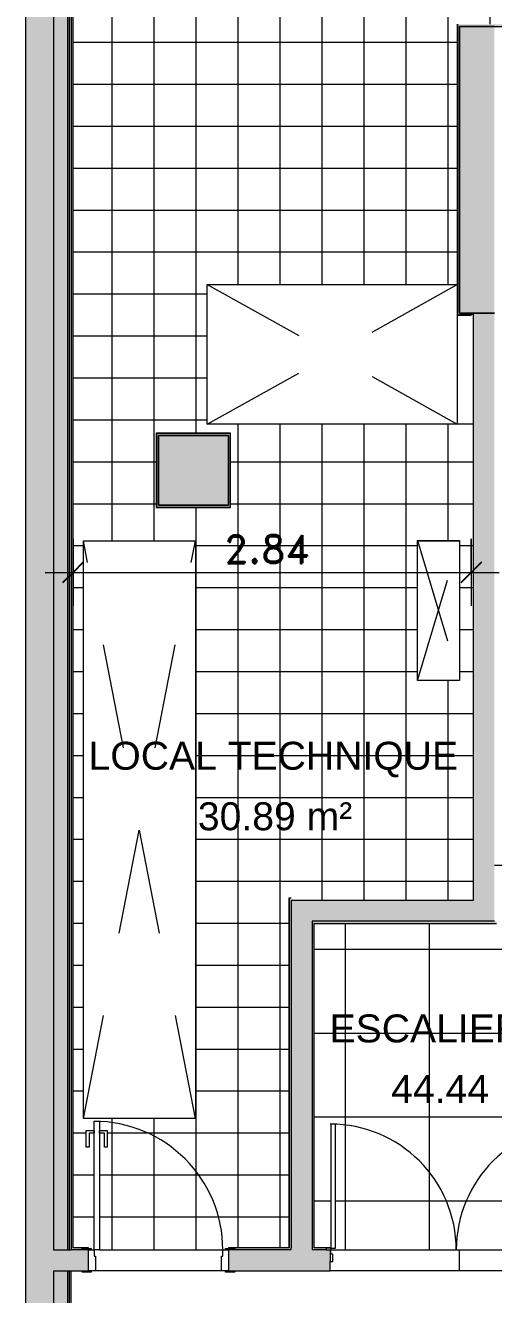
# Model space of a CAD drawing. Header units: metres. Extents: x -227.9 to -140, y 37.9 to 92.1.
# Drawn here: x -227.72 to -224.38, y 51.94 to 61.02 of the extents above; entities that cross this region are included whole.
import ezdxf

# ---------------------------------------------------------------- set-up
doc = ezdxf.new("R2010")
doc.units = ezdxf.units.M
doc.linetypes.add('JIS_02_0.7', pattern=[1.35, 0.75, -0.6])
for name, color, linetype, lineweight in [('A-ANNO-DIMS', 7, 'Continuous', 9), ('A-ANNO-DIMS-100', 7, 'Continuous', 9), ('A-AREA-IDEN', 7, 'Continuous', 9), ('A-DETL-THIN', 7, 'Continuous', 5), ('A-DOOR', 7, 'Continuous', 5), ('A-FLOR', 7, 'Continuous', 5), ('A-FLOR-PATT', 7, 'Continuous', 5), ('A-WALL', 7, 'Continuous', 5), ('A-WALL-PATT', 7, 'Continuous', 13), ('I-WALL', 7, 'Continuous', 5), ('S-COLS', 7, 'Continuous', 5)]:
    doc.layers.add(name, color=color, linetype=linetype, lineweight=lineweight)
doc.layers.add('A-DETL', color=94, linetype='Continuous', lineweight=5, true_color=0x00a600)
doc.styles.add('Arial_1', font='arial.ttf', dxfattribs={"height": 0.2})
doc.styles.add('RomanD_B', font='', dxfattribs={"height": 0.2})
doc.styles.get('RomanD_B').set_extended_font_data('RomanD', bold=True)
doc.dimstyles.new('LAG-Romans_0_2', dxfattribs={"dimscale": 0.3048, "dimtxt": 0.200715, "dimasz": 0.492126, "dimexe": 0.787402, "dimexo": 0.0625, "dimgap": 0, "dimtad": 1, "dimrnd": 0.01, "dimzin": 0, "dimdsep": 46, "dimtxsty": 'RomanD_B', "dimblk1": 'OBLIQUE', "dimblk2": 'OBLIQUE', "dimsah": 1, "dimcen": 0.09, "dimdle": 0.656168, "dimazin": 0, "dimtfac": 1, "dimtdec": 4, "dimtix": 1, "dimtmove": 0, "dimatfit": 3, "dimfxl": 0.787402, "dimfxlon": 1, "dimtvp": 1, "dimtolj": 1, "dimtzin": 0, "dimarcsym": 2})

# ---------------------------------------------------------------- blocks, each defined once
blk = doc.blocks.new('LAG-C1030-PORTE-BAT 1 VANT-13PR_01 - LAG-C1030-PORTE-BAT 1 VANT-13PR_01_03F-90X210-15711704-MUC-LAG-PRO-PLA-ARC-TZN-N02-AG02Ec-Cote')
at = {"layer": 'A-DOOR', "color": 9, "true_color": 0xc0c0c0}
for p, q in [((-0.6497, 0.075), (-0.6497, 0.085)), ((-0.6497, 0.085), (-0.5847, 0.085)), ((-0.5847, 0.075), (-0.6497, 0.075)), ((-0.6047, 0.075), (-0.5547, 0.075)), ((-0.6047, -0.075), (-0.6047, 0.075)), ((-0.5847, 0.085), (-0.5847, 0.075)), ((-0.5547, 0.075), (-0.5547, -0.0311)), ((0.3453, 0.075), (0.3953, 0.075)), ((0.3453, -0.0311), (0.3453, 0.075)), ((0.3753, 0.085), (0.4403, 0.085)), ((0.3753, 0.075), (0.3753, 0.085)), ((0.4403, 0.075), (0.3753, 0.075)), ((0.3953, 0.075), (0.3953, -0.075)), ((0.4403, 0.085), (0.4403, 0.075)), ((-0.6497, -0.085), (-0.6497, -0.075)), ((-0.6497, -0.075), (-0.5847, -0.075)), ((-0.5847, -0.085), (-0.6497, -0.085)), ((-0.5647, -0.075), (-0.6047, -0.075)), ((-0.5847, -0.075), (-0.5847, -0.085)), ((-0.5647, -0.0311), (-0.5647, -0.075)), ((-0.5547, -0.0311), (-0.5647, -0.0311)), ((0.3553, -0.0311), (0.3453, -0.0311)), ((0.3553, -0.075), (0.3553, -0.0311)), ((0.3953, -0.075), (0.3553, -0.075)), ((0.3753, -0.075), (0.4403, -0.075)), ((0.3753, -0.085), (0.3753, -0.075)), ((0.4403, -0.085), (0.3753, -0.085)), ((0.4403, -0.075), (0.4403, -0.085))]:
    blk.add_line(p, q, dxfattribs=at)
at = {"layer": 'A-DOOR'}
for p, q in [((0.3153, -0.075), (0.3553, -0.075)), ((0.3153, -0.995), (0.3153, -0.075)), ((0.3553, -0.075), (0.3553, -0.995)), ((0.2603, -0.81), (0.2803, -0.81)), ((0.2603, -0.93), (0.2603, -0.81)), ((0.2803, -0.81), (0.2803, -0.91)), ((0.3903, -0.81), (0.4103, -0.81)), ((0.3903, -0.91), (0.3903, -0.81)), ((0.4103, -0.81), (0.4103, -0.93)), ((0.3153, -0.93), (0.2603, -0.93)), ((0.2803, -0.91), (0.3153, -0.91)), ((0.3153, -0.91), (0.3153, -0.93)), ((0.3553, -0.995), (0.3153, -0.995)), ((0.3553, -0.91), (0.3903, -0.91)), ((0.3553, -0.93), (0.3553, -0.91)), ((0.4103, -0.93), (0.3553, -0.93))]:
    blk.add_line(p, q, dxfattribs=at)
blk.add_arc((0.3553, -0.075), 0.92, 180, 270, dxfattribs=at)
blk = doc.blocks.new('LAG-C1030-PORTE-BAT 2 VANT-13PR_02 - LAG-C1030-PORTE-BAT 2 VANT-13PR_02_04F-180X210-11483991-MUC-LAG-PRO-PLA-ARC-TZN-N02-AG02Ec-Cote')
at = {"layer": 'A-DOOR', "color": 9, "true_color": 0xc0c0c0}
for p, q in [((-1.6147, 0.514), (-1.6147, -0.3735)), ((-1.5822, 0.514), (-1.6147, 0.514)), ((-1.5822, -0.3735), (-1.5822, 0.514)), ((0.1753, 0.514), (0.1428, 0.514)), ((0.1428, 0.514), (0.1428, -0.3735)), ((0.1753, -0.3735), (0.1753, 0.514)), ((-1.6497, -0.3735), (-1.6497, -0.386)), ((-1.6147, -0.3735), (-1.6497, -0.3735)), ((-1.6497, -0.386), (-1.6197, -0.386)), ((-1.6197, -0.386), (-1.6197, -0.4685)), ((-1.6147, -0.3735), (-1.5822, -0.3735)), ((-1.6147, -0.416), (-1.6147, -0.3735)), ((-1.6022, -0.416), (-1.6147, -0.416)), ((-1.6022, -0.4685), (-1.6022, -0.416)), ((0.1428, -0.3735), (0.1753, -0.3735)), ((0.1628, -0.416), (0.1628, -0.4685)), ((0.1753, -0.416), (0.1628, -0.416)), ((0.2103, -0.3735), (0.1753, -0.3735)), ((0.1753, -0.3735), (0.1753, -0.416)), ((0.1803, -0.4685), (0.1803, -0.386)), ((0.1803, -0.386), (0.2103, -0.386)), ((0.2103, -0.386), (0.2103, -0.3735)), ((-1.6197, -0.4685), (-1.6022, -0.4685)), ((0.1628, -0.4685), (0.1803, -0.4685))]:
    blk.add_line(p, q, dxfattribs=at)
at = {"layer": 'A-DOOR'}
for p, q in [((-1.6147, 0.514), (-1.6147, -0.3735)), ((-1.5822, 0.514), (-1.6147, 0.514)), ((-1.5822, -0.3735), (-1.5822, 0.514)), ((0.1428, 0.514), (0.1428, -0.3735)), ((0.1753, 0.514), (0.1428, 0.514)), ((0.1753, -0.3735), (0.1753, 0.514)), ((-1.6147, -0.3735), (-1.5822, -0.3735)), ((0.1428, -0.3735), (0.1753, -0.3735))]:
    blk.add_line(p, q, dxfattribs=at)
for centre, start, end in [((-1.6197, -0.386), 360, 90), ((0.1803, -0.386), 90, 180)]:
    blk.add_arc(centre, 0.9, start, end, dxfattribs=at)
blk = doc.blocks.new('DIMBLOCK41-MUC-LAG-PRO-PLA-ARC-TZN-N02-AG02Ec-Cote')
at = {"layer": 'A-ANNO-DIMS-100', "transparency": 16777216}
for p, q in [((-227.3781, 57.3486), (-227.3781, 56.8686)), ((-227.3781, 57.1086), (-227.3781, 57.3486)), ((-224.5341, 57.3486), (-224.5341, 56.8686)), ((-224.5341, 57.1086), (-224.5341, 57.3486)), ((-227.5781, 57.1086), (-224.3341, 57.1086))]:
    blk.add_line(p, q, dxfattribs=at)
at = {"layer": 'A-ANNO-DIMS-100', "lineweight": 25, "transparency": 16777216}
for p, q in [((-227.3781, 57.1086), (-227.3031, 57.1836)), ((-224.5341, 57.1086), (-224.4591, 57.1836)), ((-227.3781, 57.1086), (-227.4531, 57.0336)), ((-224.5341, 57.1086), (-224.6091, 57.0336))]:
    blk.add_line(p, q, dxfattribs=at)
at = {"layer": 'A-ANNO-DIMS-100', "color": 0, "transparency": 16777216, "insert": (-226.2997, 57.3743), "char_height": 0.2, "width": 0.824475, "attachment_point": 1, "line_spacing_factor": 1.146391, "style": 'RomanD_B'}
blk.add_mtext('2.84', dxfattribs=at)
blk = doc.blocks.new('_Oblique')
at = {"color": 0, "linetype": 'ByBlock', "lineweight": -2}
blk.add_line((-0.5, -0.5), (0.5, 0.5), dxfattribs=at)

msp = doc.modelspace()

# ---------------------------------------------------------------- hatches: boundary and pattern name
at = {"layer": 'A-FLOR-PATT', "true_color": 0xc0c0c0}
h = msp.add_hatch(dxfattribs=at)
h.set_pattern_fill('FP_2', color=9, style=0, pattern_type=2)
h.set_pattern_definition([(0, (0, 0), (0, 0.3), []), (90, (0, 0), (-0.3, 0), [])])
h.paths.add_polyline_path([(-226.2891, 52.2635), (-226.2891, 52.2735), (-226.2691, 52.2735), (-226.268, 52.2785), (-225.8368, 52.2785), (-225.8358, 54.7775), (-225.8218, 54.7775), (-225.8218, 54.7635), (-224.5191, 54.7635), (-224.5191, 58.1688), (-226.422, 58.1688), (-226.422, 59.1679), (-224.6341, 59.1679), (-224.6331, 61.0285), (-219.2341, 61.0285), (-219.2331, 62.2265), (-219.2191, 62.2265), (-219.2191, 62.2405), (-225.0603, 62.2405), (-225.0603, 61.2687), (-227.3781, 61.2687), (-227.3781, 52.2785), (-227.2691, 52.2775), (-227.2691, 52.2735), (-227.2491, 52.2735), (-227.2491, 52.2635), (-227.2291, 52.2635), (-227.2291, 53.0985), (-227.2641, 53.0985), (-227.2641, 52.9985), (-227.2841, 52.9985), (-227.2841, 53.1185), (-227.2291, 53.1185), (-227.2291, 53.1835), (-227.1891, 53.1835), (-227.1891, 53.1185), (-227.1341, 53.1185), (-227.1341, 52.9985), (-227.1541, 52.9985), (-227.1541, 53.0985), (-227.1891, 53.0985), (-227.1891, 52.2635), (-226.3091, 52.2635)])
h.paths.add_polyline_path([(-227.2291, 53.2033), (-227.3051, 53.2033), (-227.3051, 57.3356), (-226.5051, 57.3356), (-226.5051, 53.2033), (-227.1891, 53.2033)])
h.paths.add_polyline_path([(-224.9191, 56.3356), (-224.9191, 57.3376), (-224.6191, 57.3376), (-224.6191, 56.3356)])
h.paths.add_polyline_path([(-226.2831, 57.5735), (-226.7841, 57.5745), (-226.7831, 58.1035), (-226.2541, 58.1025), (-226.2551, 57.5735), (-226.2691, 57.5735)])
at = {"layer": 'A-FLOR-PATT', "true_color": 0x787878}
h = msp.add_hatch(dxfattribs=at)
h.set_pattern_fill('FP_3', color=8, style=0, pattern_type=2)
h.set_pattern_definition([(0, (-222.434, 53.814), (0, 0.6), []), (90, (-222.434, 53.814), (-0.6, 0), [])])
h.paths.add_polyline_path([(-223.7468, 52.276), (-223.7793, 52.276), (-223.7793, 53.1635), (-223.7468, 53.1635), (-223.7468, 52.2785)])
h.paths.add_polyline_path([(-223.7793, 52.2635), (-223.7468, 52.2635), (-223.7468, 52.276), (-223.7418, 52.276), (-223.7418, 52.2785), (-219.4344, 52.2785), (-219.4344, 54.7635), (-221.7641, 54.7635), (-221.7641, 54.7585), (-221.8041, 54.7585), (-221.8041, 54.7635), (-221.9841, 54.7635), (-221.9841, 55.3635), (-224.3691, 55.3635), (-224.3691, 54.6135), (-224.3541, 54.6135), (-224.3541, 54.5985), (-225.6568, 54.5985), (-225.6568, 52.2785), (-225.5418, 52.2785), (-225.5418, 52.276), (-225.5368, 52.276), (-225.5368, 52.2635), (-225.1882, 52.2635)])
h.paths.add_polyline_path([(-219.3729, 52.2635), (-219.3729, 54.7635), (-219.4194, 54.7635), (-219.4194, 52.2635)])
h.paths.add_polyline_path([(-225.5327, 52.276), (-225.5368, 52.276), (-225.5368, 53.1635), (-225.5043, 53.1635), (-225.5043, 52.276)])
at = {"layer": 'A-WALL', "true_color": 0xaaaaaa}
msp.add_hatch(color=253, dxfattribs=at).paths.add_polyline_path([(-227.5191, 40.3675), (-227.5191, 62.3035), (-227.7191, 62.3035), (-227.7191, 40.3675)])
h = msp.add_hatch(color=253, dxfattribs=at)
h.paths.add_polyline_path([(-227.4191, 40.3675), (-227.4191, 50.0135), (-227.5191, 50.0135), (-227.5191, 40.3675)])
h.paths.add_polyline_path([(-227.5191, 50.1135), (-227.4191, 50.1135), (-227.4191, 52.1135), (-227.5191, 52.1135), (-227.5191, 52.0687)])
h.paths.add_polyline_path([(-227.4191, 52.2635), (-227.4191, 62.2535), (-227.5191, 62.2535), (-227.5191, 52.2635)])
h = msp.add_hatch(color=253, dxfattribs=at)
h.paths.add_polyline_path([(-227.4061, 40.3675), (-227.4061, 49.9635), (-227.4191, 49.9635), (-227.4191, 40.3675)])
h.paths.add_polyline_path([(-227.4191, 50.1135), (-227.4061, 50.1135), (-227.4061, 52.1135), (-227.4191, 52.1135), (-227.4191, 52.0687)])
h.paths.add_polyline_path([(-227.4191, 52.2635), (-227.4061, 52.2635), (-227.4061, 62.2405), (-227.4191, 62.2405), (-227.4191, 52.3366)])
h = msp.add_hatch(color=253, dxfattribs=at)
h.paths.add_polyline_path([(-227.3931, 40.3675), (-227.3931, 49.9505), (-227.4061, 49.9505), (-227.4061, 40.3675)])
h.paths.add_polyline_path([(-227.3931, 50.1135), (-227.3931, 52.1135), (-227.4061, 52.1135), (-227.4061, 50.1135)])
h.paths.add_polyline_path([(-227.4061, 52.2635), (-227.3931, 52.2635), (-227.3931, 62.2405), (-227.4061, 62.2405), (-227.4061, 52.3366)])
at = {"layer": 'A-WALL-PATT', "lineweight": 5, "true_color": 0xaaaaaa}
for points in [[(-227.3791, 52.2635), (-227.3791, 62.2265), (-227.3931, 62.2255), (-227.3931, 52.2635)], [(-220.2544, 61.0135), (-219.2191, 61.0135), (-219.2191, 61.0275), (-224.6331, 61.0275), (-224.6331, 61.0135), (-221.899, 61.0135)], [(-224.6331, 58.9495), (-224.6191, 58.9495), (-224.6191, 61.0135), (-224.6331, 61.0135), (-224.6331, 60.6417)], [(-224.6191, 58.9635), (-224.3691, 58.9635), (-224.3691, 61.0135), (-224.6191, 61.0135), (-224.6191, 60.6417)], [(-224.6191, 58.9495), (-224.5191, 58.9495), (-224.5191, 58.9635), (-224.6191, 58.9635)], [(-226.7691, 57.5885), (-226.7691, 58.1025), (-226.7831, 58.1025), (-226.7831, 57.5885)], [(-226.2691, 58.0885), (-226.2551, 58.0885), (-226.2551, 58.1025), (-226.7691, 58.1025), (-226.7691, 58.0885)], [(-226.2551, 57.5885), (-226.2551, 58.0885), (-226.2691, 58.0885), (-226.2691, 57.5885)], [(-226.7831, 57.5745), (-226.2551, 57.5745), (-226.2551, 57.5885), (-226.7831, 57.5885)], [(-225.8218, 52.2775), (-225.8218, 54.7775), (-225.8358, 54.7775), (-225.8358, 52.2775)]]:
    msp.add_hatch(color=253, dxfattribs=at).paths.add_polyline_path(points)
h = msp.add_hatch(color=253, dxfattribs=at)
h.paths.add_polyline_path([(-226.2241, 52.2635), (-225.8218, 52.2635), (-225.8218, 52.2775), (-226.2681, 52.2775), (-226.2681, 52.2735), (-226.2241, 52.2735), (-226.2241, 52.265)])
h.paths.add_polyline_path([(-227.3791, 52.2635), (-227.3141, 52.2635), (-227.3141, 52.2735), (-227.2701, 52.2735), (-227.2701, 52.2775), (-227.3791, 52.2775)])
at = {"layer": 'I-WALL', "true_color": 0xaaaaaa}
for points in [[(-224.6341, 58.9495), (-224.6331, 58.9495), (-224.6341, 60.6417)], [(-224.5191, 54.7635), (-224.3691, 54.7635), (-224.3691, 58.9635), (-224.5191, 58.9635), (-224.5191, 55.2835)], [(-226.2551, 58.1025), (-226.2551, 58.1035), (-226.7691, 58.1025)], [(-225.8218, 52.2635), (-225.6718, 52.2635), (-225.6718, 54.7635), (-225.8218, 54.7635), (-225.8218, 52.271)], [(-225.6568, 54.6135), (-224.3691, 54.6135), (-224.3691, 54.7635), (-225.6718, 54.7635), (-225.6718, 54.6135)], [(-225.6718, 52.2785), (-225.6568, 52.2785), (-225.6568, 54.6135), (-225.6718, 54.6135), (-225.6718, 52.6045)], [(-225.6568, 54.5985), (-224.3541, 54.5985), (-224.3541, 54.6135), (-225.6568, 54.6135)], [(-225.8368, 52.2785), (-225.8358, 52.2785), (-225.8368, 52.6045)], [(-227.3791, 52.2775), (-227.3781, 52.2785), (-227.3791, 52.3366)]]:
    msp.add_hatch(color=253, dxfattribs=at).paths.add_polyline_path(points)
h = msp.add_hatch(color=253, dxfattribs=at)
h.paths.add_polyline_path([(-219.0691, 52.1135), (-219.0691, 52.2635), (-223.7418, 52.2635), (-223.7418, 52.1135), (-221.899, 52.1135)])
h.paths.add_polyline_path([(-225.5993, 52.1135), (-225.5418, 52.1135), (-225.5418, 52.2635), (-226.2691, 52.2635), (-226.2691, 52.1135), (-226.0105, 52.1135)])
h.paths.add_polyline_path([(-227.3141, 52.1135), (-227.2691, 52.1135), (-227.2691, 52.2635), (-227.5191, 52.2635), (-227.5191, 52.1135), (-227.3931, 52.1135)])
h = msp.add_hatch(color=253, dxfattribs=at)
h.paths.add_polyline_path([(-226.2681, 52.2735), (-226.2681, 52.2775), (-226.2691, 52.2785), (-226.2687, 52.2735)])
h.paths.add_polyline_path([(-227.2691, 52.2735), (-227.2691, 52.2785), (-227.2701, 52.2775), (-227.2695, 52.2735)])
h = msp.add_hatch(color=253, dxfattribs=at)
h.paths.add_polyline_path([(-219.4344, 52.2635), (-219.4344, 52.2785), (-223.7418, 52.2785), (-223.7418, 52.276), (-223.7118, 52.276), (-223.7118, 52.2635), (-221.899, 52.2635)])
h.paths.add_polyline_path([(-225.5993, 52.2635), (-225.5718, 52.2635), (-225.5718, 52.276), (-225.5418, 52.276), (-225.5418, 52.2785), (-225.6718, 52.2785), (-225.6718, 52.2635)])
at = {"layer": 'S-COLS', "true_color": 0x808080}
msp.add_hatch(color=8, dxfattribs=at).paths.add_polyline_path([(-226.2691, 57.5885), (-226.2691, 58.0885), (-226.7691, 58.0885), (-226.7691, 57.5885)])

# ---------------------------------------------------------------- linework, layer by layer
at = {"layer": 'A-DETL', "color": 7, "linetype": 'JIS_02_0.7'}
for p, q in [((-226.422, 59.1679), (-224.6341, 58.1688)), ((-226.422, 58.1688), (-224.6341, 59.1679)), ((-227.3051, 53.2033), (-226.5051, 57.3356)), ((-226.5051, 53.2033), (-227.3051, 57.3356)), ((-224.9191, 57.3376), (-224.6191, 56.3356)), ((-224.9191, 56.3356), (-224.6191, 57.3356))]:
    msp.add_line(p, q, dxfattribs=at)
at = {"layer": 'A-DETL-THIN'}
for p, q in [((-226.422, 59.1679), (-224.6341, 59.1679)), ((-226.422, 58.1688), (-226.422, 59.1679)), ((-224.6341, 59.1679), (-224.6341, 58.1688)), ((-224.6341, 58.1688), (-226.422, 58.1688)), ((-227.3051, 57.3356), (-226.5051, 57.3356)), ((-227.3051, 53.2033), (-227.3051, 57.3356)), ((-226.5051, 57.3356), (-226.5051, 53.2033)), ((-224.9191, 57.3376), (-224.6191, 57.3376)), ((-224.9191, 56.3356), (-224.9191, 57.3376)), ((-224.6191, 57.3376), (-224.6191, 56.3356)), ((-224.6191, 56.3356), (-224.9191, 56.3356)), ((-226.5051, 53.2033), (-227.3051, 53.2033))]:
    msp.add_line(p, q, dxfattribs=at)
at = {"layer": 'A-FLOR'}
for p, q in [((-226.422, 58.1688), (-226.422, 59.1679)), ((-226.422, 59.1679), (-224.634, 59.1679)), ((-224.5191, 58.1688), (-226.422, 58.1688)), ((-227.3051, 53.2033), (-227.3051, 57.3356)), ((-227.3051, 57.3356), (-226.5051, 57.3356)), ((-226.5051, 57.3356), (-226.5051, 53.2033)), ((-224.9191, 57.3376), (-224.6191, 57.3376)), ((-224.9191, 56.3356), (-224.9191, 57.3376)), ((-224.6191, 57.3376), (-224.6191, 56.3356)), ((-224.6191, 56.3356), (-224.9191, 56.3356)), ((-226.5051, 53.2033), (-227.3051, 53.2033)), ((-227.1891, 52.2635), (-226.3091, 52.2635)), ((-225.5368, 52.2635), (-223.7468, 52.2635)), ((-226.3191, 52.1135), (-227.2191, 52.1135)), ((-223.7418, 52.1135), (-225.5418, 52.1135))]:
    msp.add_line(p, q, dxfattribs=at)
at = {"layer": 'A-FLOR', "lineweight": 9}
for p, q in [((-224.9191, 57.3356), (-224.6191, 57.3356)), ((-224.6191, 52.1135), (-224.6191, 52.2635))]:
    msp.add_line(p, q, dxfattribs=at)
at = {"layer": 'A-WALL', "lineweight": 13}
for p, q in [((-227.7191, 62.5035), (-227.7191, 40.3675)), ((-227.3931, 50.1135), (-227.3931, 52.1135))]:
    msp.add_line(p, q, dxfattribs=at)
at = {"layer": 'A-WALL'}
for p, q in [((-227.5191, 62.3035), (-227.5191, 52.2635)), ((-227.4191, 62.2535), (-227.4191, 52.2635)), ((-227.4061, 62.2405), (-227.4061, 52.2635)), ((-227.3791, 52.2775), (-227.3791, 62.2265)), ((-224.6331, 61.0285), (-224.6331, 58.9485)), ((-224.6341, 58.9495), (-224.5331, 58.9495)), ((-226.2541, 58.1025), (-226.7841, 58.1025)), ((-226.7831, 58.1035), (-226.7831, 57.5735)), ((-226.2551, 57.5735), (-226.2551, 58.1035)), ((-226.7841, 57.5745), (-226.2541, 57.5745)), ((-225.8358, 54.7785), (-225.8358, 52.2775)), ((-225.8218, 54.7635), (-225.8218, 52.2785)), ((-224.5191, 54.7635), (-225.8218, 54.7635)), ((-225.6718, 54.6135), (-225.6718, 52.2635)), ((-224.3691, 54.6135), (-225.6718, 54.6135)), ((-227.5191, 52.2635), (-227.3931, 52.2635)), ((-227.2701, 52.2775), (-227.3791, 52.2775)), ((-227.3141, 52.2635), (-227.3781, 52.2635)), ((-227.2701, 52.2735), (-227.2701, 52.2775)), ((-226.2681, 52.2775), (-226.2681, 52.2735)), ((-225.8358, 52.2775), (-226.2681, 52.2775)), ((-225.8218, 52.2635), (-226.2241, 52.2635)), ((-225.8218, 52.2635), (-225.8218, 52.2775)), ((-225.5718, 52.2635), (-225.6718, 52.2635)), ((-227.5191, 52.1135), (-227.3931, 52.1135)), ((-227.5191, 52.1135), (-227.5191, 50.1135)), ((-227.4191, 52.1135), (-227.4191, 50.1135)), ((-227.4061, 52.1135), (-227.4061, 50.1135))]:
    msp.add_line(p, q, dxfattribs=at)
at = {"layer": 'A-WALL', "lineweight": 15}
for p, q in [((-224.3691, 61.0135), (-224.6191, 61.0135)), ((-224.6191, 61.0135), (-224.6191, 58.9635)), ((-224.6191, 58.9635), (-224.3691, 58.9635))]:
    msp.add_line(p, q, dxfattribs=at)
at = {"layer": 'I-WALL', "lineweight": 13}
for p, q in [((-227.3931, 62.2255), (-227.3931, 52.2635)), ((-227.3781, 52.2785), (-227.3781, 62.2255)), ((-224.6341, 61.0285), (-224.6341, 58.9485)), ((-224.6191, 61.0135), (-219.2191, 61.0135)), ((-224.6191, 58.9635), (-224.6191, 61.0135)), ((-224.6341, 58.9485), (-224.5341, 58.9485)), ((-224.5191, 58.9635), (-224.6191, 58.9635)), ((-224.3691, 58.9635), (-224.5191, 58.9635)), ((-224.5191, 54.7635), (-224.5191, 58.9635)), ((-226.7841, 58.1035), (-226.7841, 57.5735)), ((-226.2541, 58.1035), (-226.7841, 58.1035)), ((-226.2541, 57.5735), (-226.2541, 58.1035)), ((-226.7691, 57.5885), (-226.7691, 58.0885)), ((-226.7691, 58.0885), (-226.2691, 58.0885)), ((-226.2691, 58.0885), (-226.2691, 57.5885)), ((-226.7841, 57.5735), (-226.2541, 57.5735)), ((-226.2691, 57.5885), (-226.7691, 57.5885)), ((-225.8218, 54.7785), (-225.8368, 54.7785)), ((-225.8368, 54.7785), (-225.8368, 52.2785)), ((-225.6568, 52.2785), (-225.6568, 54.5985)), ((-225.6568, 54.5985), (-224.3541, 54.5985)), ((-227.3781, 52.2635), (-227.3931, 52.2635)), ((-227.2691, 52.2785), (-227.3781, 52.2785)), ((-227.2691, 52.2735), (-227.2691, 52.2785)), ((-225.8368, 52.2785), (-226.2691, 52.2785)), ((-226.2691, 52.2785), (-226.2691, 52.2735)), ((-225.5418, 52.2785), (-225.6568, 52.2785)), ((-225.5418, 52.276), (-225.5418, 52.2785)), ((-227.3931, 52.1135), (-227.3141, 52.1135)), ((-226.2241, 52.1135), (-225.5418, 52.1135)), ((-225.5418, 52.1135), (-225.5418, 52.181))]:
    msp.add_line(p, q, dxfattribs=at)
at = {"layer": 'S-COLS', "lineweight": 9}
for p, q in [((-226.2691, 58.0885), (-226.7691, 58.0885)), ((-226.7691, 58.0885), (-226.7691, 57.5885)), ((-226.2691, 57.5885), (-226.2691, 58.0885)), ((-226.7691, 57.5885), (-226.2691, 57.5885))]:
    msp.add_line(p, q, dxfattribs=at)

# ---------------------------------------------------------------- block references
at = {"layer": 'A-DOOR', "rotation": 180}
msp.add_blockref('LAG-C1030-PORTE-BAT 1 VANT-13PR_01 - LAG-C1030-PORTE-BAT 1 VANT-13PR_01_03F-90X210-15711704-MUC-LAG-PRO-PLA-ARC-TZN-N02-AG02Ec-Cote', (-226.8738, 52.1885), dxfattribs=at)
at = {"layer": 'A-DOOR', "color": 9, "true_color": 0xc0c0c0}
msp.add_blockref('LAG-C1030-PORTE-BAT 2 VANT-13PR_02 - LAG-C1030-PORTE-BAT 2 VANT-13PR_02_04F-180X210-11483991-MUC-LAG-PRO-PLA-ARC-TZN-N02-AG02Ec-Cote', (-223.9221, 52.6495), dxfattribs=at)

# ---------------------------------------------------------------- texts
at = {"layer": 'A-AREA-IDEN', "color": 164, "true_color": 0x0029a5, "char_height": 0.2, "attachment_point": 1, "style": 'Arial_1'}
for s, insert, width in [('LOCAL TECHNIQUE', (-227.2678, 55.8977), 3.254851), ('30.89 m²', (-226.4873, 55.4649), 1.362869), ('ESCALIER E05', (-225.5465, 53.9475), 2.429113), ('44.44 m²', (-225.1065, 53.5147), 1.362869)]:
    msp.add_mtext(s, dxfattribs=dict(at, insert=insert, width=width))

# ---------------------------------------------------------------- dimensions: what is measured, and where the dimension line sits
at = {"layer": 'A-ANNO-DIMS'}
dim = msp.add_linear_dim(base=(-224.5341, 57.1086), p1=(-227.3781, 57.3486), p2=(-224.5341, 57.3486), dimstyle='LAG-Romans_0_2', override={"dimpost": '<>', "dimfxl": 2.844}, dxfattribs=at)
dim.commit()
dim.dimension.update_dxf_attribs({"geometry": 'DIMBLOCK41-MUC-LAG-PRO-PLA-ARC-TZN-N02-AG02Ec-Cote', "text_midpoint": (-225.9561, 57.2086)})

doc.saveas('drawing.dxf')
